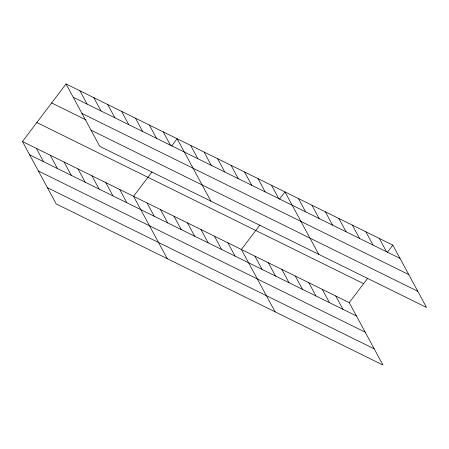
<?xml version="1.0" encoding="UTF-8"?>
<svg xmlns="http://www.w3.org/2000/svg" width="449" height="449" viewBox="0 0 449 449"><rect width="100%" height="100%" fill="white"/><g stroke="black" fill="none" stroke-linecap="round" stroke-linejoin="round"><path stroke-width="0.67" d="M22.45 141.519L349.227 302.637L382.963 365.031L56.187 203.913L22.45 141.519L66.037 83.969L392.813 245.087L426.55 307.481L99.773 146.363L66.037 83.969M152.054 171.872L133.555 196.297L167.292 258.691M171.641 146.009L177.142 138.747L210.878 201.141M259.887 225.039L241.388 249.47L275.125 311.864M279.48 199.176L284.975 191.919L318.717 254.314M349.227 302.637L367.725 278.212M387.313 252.349L392.813 245.087M73.226 97.265L400.003 258.383M81.987 113.468L408.764 274.586M51.652 102.956L86.073 119.928M91.018 130.159L417.789 291.278M36.835 122.526L363.606 283.645M29.64 154.815L356.416 315.933M38.401 171.018L365.172 332.137M47.426 187.71L374.202 348.828M379.332 238.441L386.522 251.737M365.856 231.796L373.046 245.092M352.375 225.151L359.565 238.447M338.894 218.5L346.084 231.796M325.418 211.855L332.602 225.151M311.937 205.21L319.127 218.506M298.456 198.565L305.646 211.861M335.745 295.992L342.935 309.288M271.499 185.269L278.689 198.57M322.264 289.347L329.454 302.643M258.018 178.623L265.207 191.919M308.789 282.702L315.973 295.998M244.537 171.978L251.726 185.274M295.307 276.051L302.497 289.347M231.061 165.333L238.251 178.629M281.826 269.406L289.016 282.702M217.58 158.688L224.769 171.984M268.345 262.76L275.534 276.056M204.099 152.043L211.288 165.339M254.869 256.115L262.059 269.411M190.623 145.392L197.813 158.688M227.907 242.819L235.096 256.121M163.256 131.899L170.446 145.195M214.431 236.174L221.621 249.47M149.365 125.052L156.555 138.348M200.95 229.529L208.14 242.825M135.48 118.205L142.67 131.501M187.469 222.884L194.658 236.18M121.589 111.358L128.779 124.654M173.993 216.238L181.183 229.534M107.704 104.51L114.893 117.806M160.512 209.593L167.702 222.889M93.813 97.663L101.003 110.959M147.031 202.942L154.22 216.238M79.928 90.816L87.117 104.112M119.664 189.45L126.854 202.746M105.779 182.603L112.968 195.899M91.888 175.755L99.077 189.051M78.003 168.908L85.192 182.204M64.112 162.061L71.301 175.357M50.226 155.214L57.416 168.51M36.335 148.366L43.525 161.662"/></g></svg>
